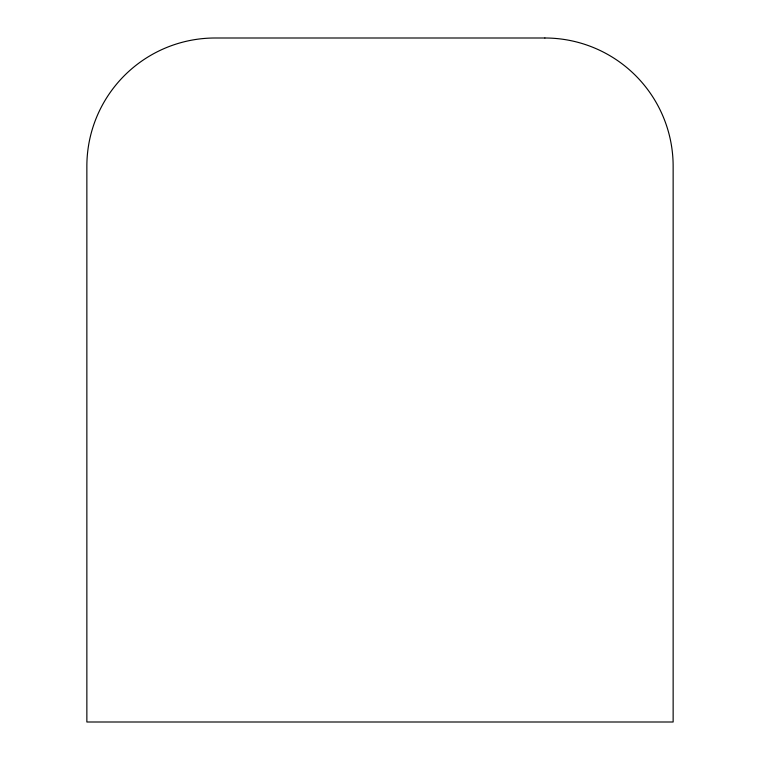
<?xml version="1.0" encoding="UTF-8"?>
<svg xmlns="http://www.w3.org/2000/svg" width="760" height="760" viewBox="0 0 760 760"><rect width="100%" height="100%" fill="white"/><g stroke="black" fill="none" stroke-linecap="round" stroke-linejoin="round"><path stroke-width="1.14" d="M544.892 38L215.108 38A128.25 128.25 0 0 0 86.859 166.25L86.859 722L673.142 722L673.142 166.25A128.25 128.25 0 0 0 544.892 38"/></g></svg>
